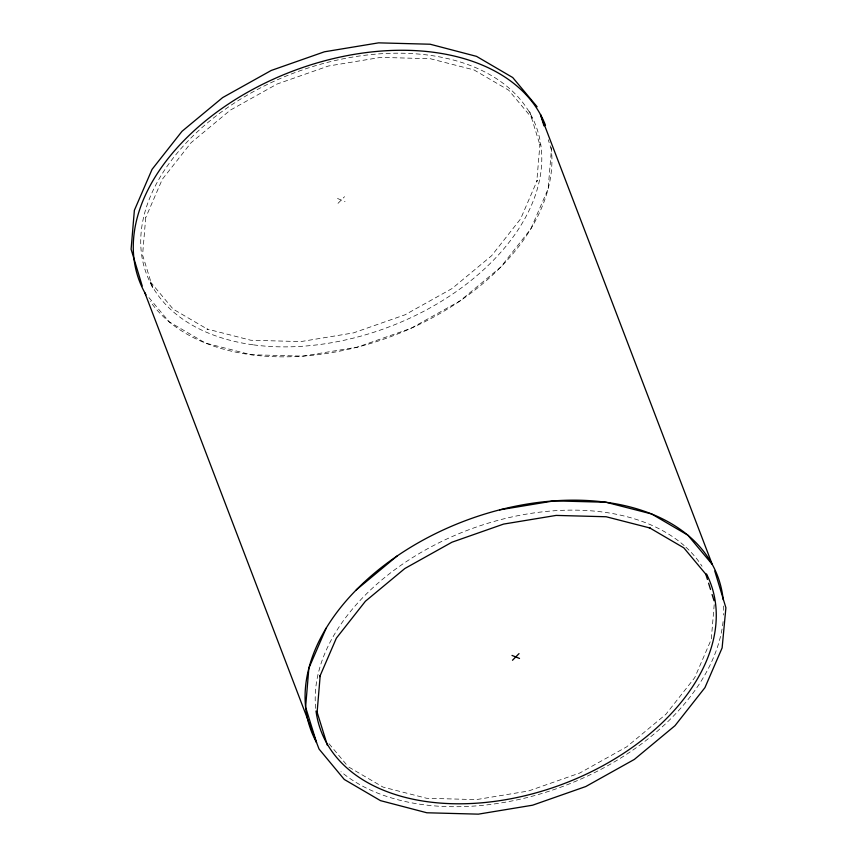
<?xml version="1.0" encoding="UTF-8"?>
<svg xmlns="http://www.w3.org/2000/svg" width="857" height="857" viewBox="0 0 857 857"><rect width="100%" height="100%" fill="white"/><g stroke="black" fill="none" stroke-linecap="round" stroke-linejoin="round"><path stroke-width="0.64" stroke-dasharray="4.29 3.21" d="M714.202 604.678L711.278 639.365L694.716 677.673L665.868 714.331L626.692 746.843L579.868 772.982L528.576 790.979L476.321 799.613L426.668 798.274L382.983 787.069L348.263 766.758M338.022 203.334L344.546 196.692M337.519 198.503L345.05 201.534M148.957 297.625L169.172 321.836L205.423 343.046L251.026 354.744L302.864 356.137L357.412 347.128L410.942 328.338L459.823 301.053L500.713 267.116L530.837 228.851L548.126 188.851L551.405 149.868L548.276 139.777M329.034 743.726L346.592 764.755M315.708 708.396A208.315 135.567 -20.9 0 1 452.914 536.246A208.315 135.567 -20.9 0 1 684.936 546.284M685.932 547.195A208.315 135.567 -20.9 0 1 702.033 566.22M723.651 606.028A217.453 141.512 -20.9 0 1 723.608 615.037M723.094 621.582A217.453 141.512 -20.9 0 1 567.88 784.487A217.453 141.512 -20.9 0 1 340.968 771.729M551.094 147.211A217.453 141.512 -20.9 0 1 393.77 335.505A217.453 141.512 -20.9 0 1 150.168 301.321M145.722 217.635L142.573 254.99L153.06 288.841L149.718 281.053L173.157 309.131L207.94 329.474L206.88 328.97L250.844 340.25L300.828 341.589L353.416 332.912L405.029 314.798L452.153 288.488L491.586 255.761L520.617 218.867L537.285 180.313L536.793 181.523L539.942 144.105L540.114 145.54L529.626 111.699L532.143 118.277L508.737 90.242L474.017 69.931L430.332 58.726L380.679 57.387L328.424 66.021L277.132 84.018L230.308 110.157L191.132 142.669L162.284 179.327L145.722 217.635M253.533 344.868A208.315 135.567 -20.9 0 0 541.292 148.604A208.315 135.567 -20.9 0 0 228.958 106.643A208.315 135.567 -20.9 0 0 253.533 344.868"/><path stroke-width="1.29" d="M317.058 712.895L320.207 675.477L319.715 676.687L336.383 638.133L365.414 601.239L404.847 568.512L451.971 542.202L503.584 524.088L556.172 515.411L606.156 516.75L650.12 528.03L649.06 527.526L683.843 547.869L707.282 575.947M326.163 628.149L308.874 668.149L305.595 707.132L316.544 742.462A217.453 141.512 -20.9 0 1 472.464 518.11A217.453 141.512 -20.9 0 1 723.201 599.75M512.497 660.254L519.031 653.612M356.287 589.884L397.177 555.947M499.588 509.872L554.136 500.863L605.974 502.256L651.577 513.954L687.828 535.164L712.253 564.42L540.456 114.538L543.981 125.893M512.004 655.423L519.524 658.444M537.114 106.75L512.722 77.537L476.535 56.369L430.16 44.232L378.633 42.85L324.428 51.795L271.219 70.467L222.638 97.591L181.995 131.325L152.064 169.354L134.378 210.308L131.1 249.237L142.23 285.992M144.747 292.58L319.05 749.05L344.278 779.463L380.465 800.631L426.84 812.768L478.367 814.15L532.572 805.205L585.781 786.533L634.362 759.409L675.005 725.675L704.936 687.646L722.119 647.903L725.9 607.763L714.77 571.008M705.879 574.436L707.432 579.45M708.6 583.21L710.539 589.477M712.092 594.49L714.042 600.757M316.886 711.46L327.374 745.301M706.5 573.986A208.315 135.567 -20.9 0 1 555.914 786.608A208.315 135.567 -20.9 0 1 316.019 711.021M146.001 294.797A217.453 141.512 -20.9 0 1 280.828 75.898A217.453 141.512 -20.9 0 1 545.491 125.304"/></g></svg>
